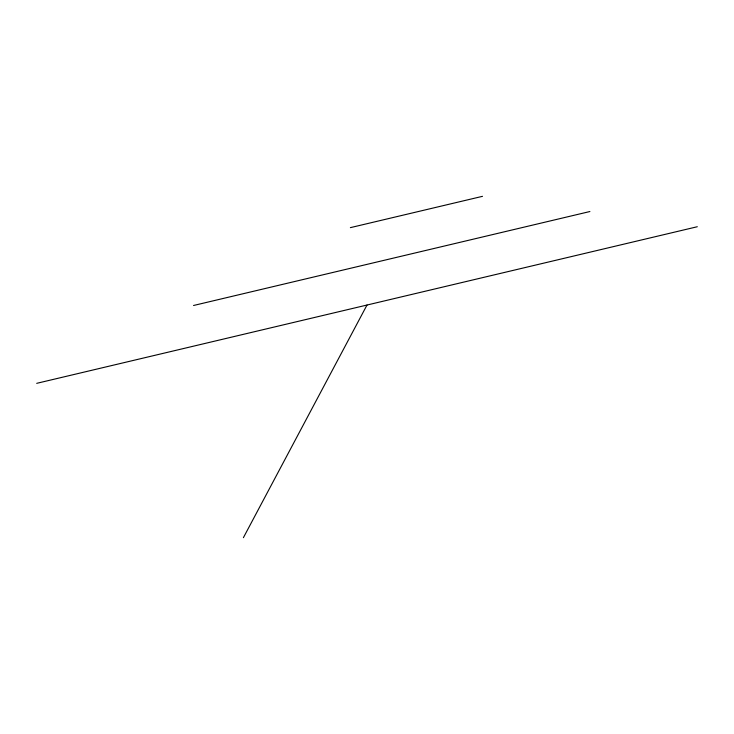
<?xml version="1.0" encoding="UTF-8"?>
<svg xmlns="http://www.w3.org/2000/svg" width="734" height="734" viewBox="0 0 734 734"><rect width="100%" height="100%" fill="white"/><g stroke="black" fill="none" stroke-linecap="round" stroke-linejoin="round"><path stroke-width="1.1" d="M243.394 537.673L367 305.041M350.384 227.641L482.504 196.327M193.537 305.491L589.897 211.53M36.7 383.341L697.3 226.733"/></g></svg>
